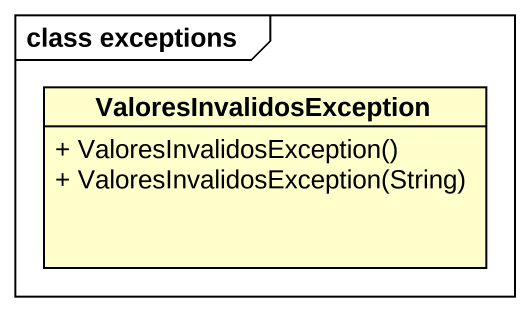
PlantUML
@startuml
mainframe class exceptions
hide circle
hide empty members
skinparam classAttributeIconSize 0
class ValoresInvalidosException {
  + ValoresInvalidosException()
  + ValoresInvalidosException(String)
}
@enduml
